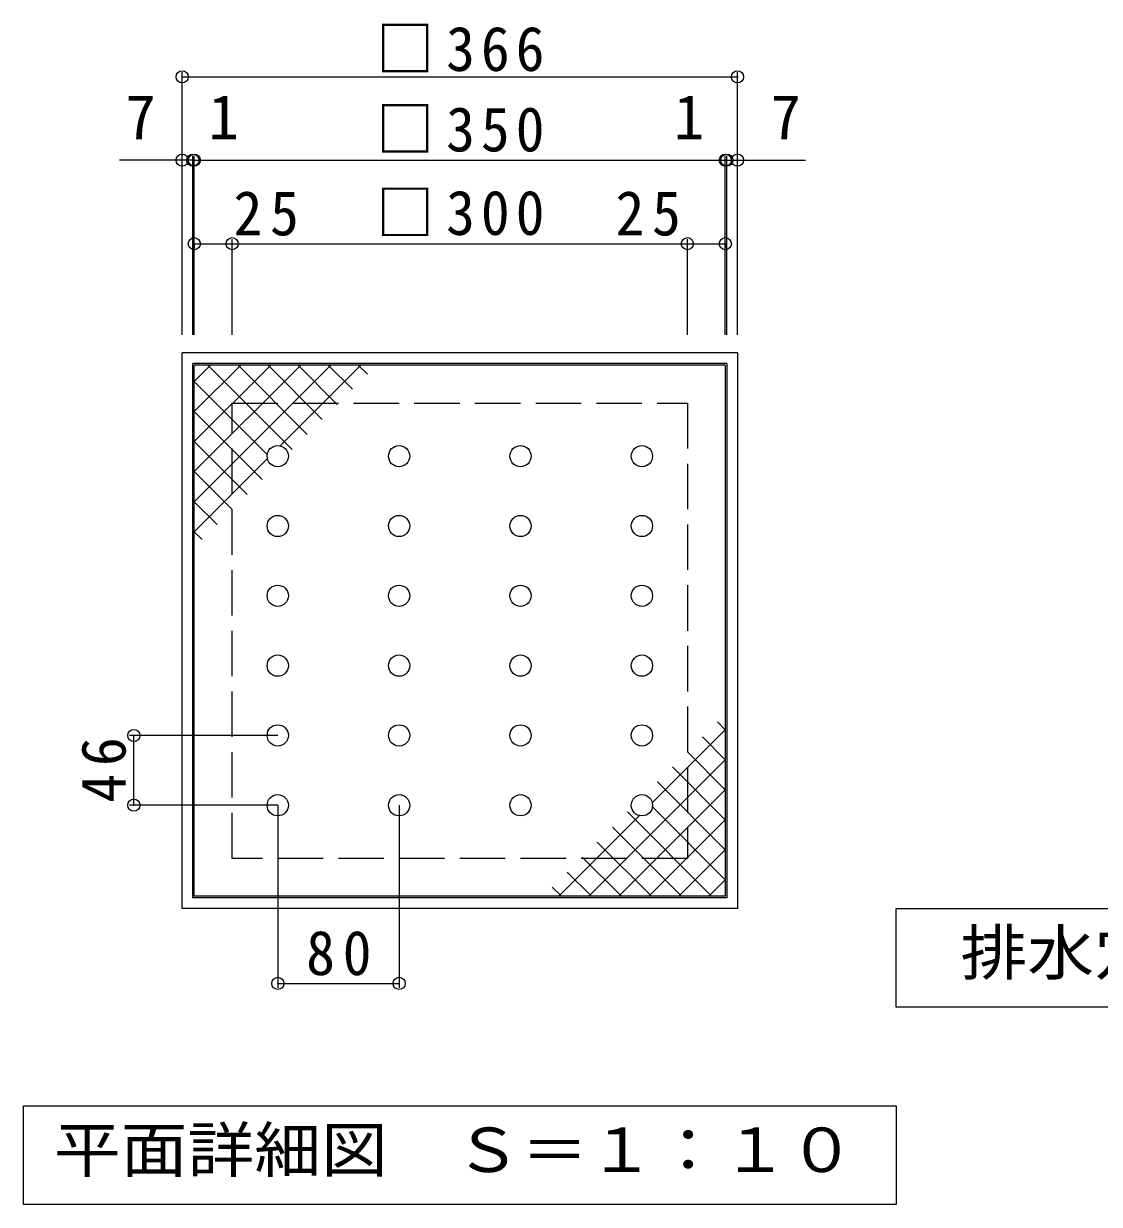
# Model space of a CAD drawing. Units: millimetres on the paper, enlarged 2 times, with parts at other scales. Extents: x -260 to 264, y -272 to 220.
# Drawn here: x -115.1 to 26.7, y 64.6 to 220.2 of the extents above; entities that cross this region are included whole.
import ezdxf
from ezdxf.enums import TextEntityAlignment as Align

# ---------------------------------------------------------------- set-up
doc = ezdxf.new("R2010")
doc.units = ezdxf.units.MM
doc.header["$LTSCALE"] = 2
doc.header["$PDMODE"] = 32
doc.header["$PDSIZE"] = 1.6
doc.linetypes.add('DASHED3', pattern=[4, 3, -1])
for name, color, linetype, lineweight in [('C-1', 2, 'Continuous', 18), ('C-2', 3, 'Continuous', 18), ('C-4', 7, 'Continuous', 18), ('C-5', 7, 'Continuous', 18), ('C-A', 3, 'Continuous', 18)]:
    doc.layers.add(name, color=color, linetype=linetype, lineweight=lineweight)
doc.styles.add('ＭＳ ゴシック', font='')
doc.styles.get('ＭＳ ゴシック').set_extended_font_data('MS Gothic')

msp = doc.modelspace()

# ---------------------------------------------------------------- linework, layer by layer
at = {"layer": 'C-1'}
for p, q in [((-21.035, 176.822), (-94.235, 176.822)), ((-94.235, 103.622), (-94.235, 176.822)), ((-22.435, 175.422), (-92.835, 175.422)), ((-92.835, 105.022), (-92.835, 175.422))]:
    msp.add_line(p, q, dxfattribs=at)
for points in [[(-21.035, 176.822), (-21.035, 103.622), (-94.235, 103.622)], [(-22.435, 175.422), (-22.435, 105.022), (-92.835, 105.022)]]:
    msp.add_lwpolyline(points, dxfattribs=at)
at = {"layer": 'C-1', "linetype": 'DASHED3'}
msp.add_lwpolyline([(-27.635, 170.222), (-27.635, 110.221), (-87.635, 110.221), (-87.635, 170.222)], close=True, dxfattribs=at)
at = {"layer": 'C-2'}
for p in [(-92.635, 105.222), (-22.635, 175.222)]:
    msp.add_line(p, (-92.635, 175.222), dxfattribs=at)
msp.add_lwpolyline([(-22.635, 175.222), (-22.635, 105.222), (-92.635, 105.222)], dxfattribs=at)
at = {"layer": 'C-4'}
for p, q in [((-94.235, 179.222), (-94.235, 213.821)), ((-94.235, 213.221), (-21.035, 213.221)), ((-21.035, 179.222), (-21.035, 213.821)), ((-94.235, 179.222), (-94.235, 202.821)), ((-92.835, 179.222), (-92.835, 202.821)), ((-92.635, 179.222), (-92.635, 202.821)), ((-22.635, 179.222), (-22.635, 202.821)), ((-22.435, 179.222), (-22.435, 202.821)), ((-21.035, 179.222), (-21.035, 202.821)), ((-92.835, 202.221), (-102.499, 202.221)), ((-92.635, 202.221), (-92.835, 202.221)), ((-92.635, 202.221), (-22.635, 202.221)), ((-22.635, 202.221), (-22.435, 202.221)), ((-22.435, 202.221), (-12.085, 202.221)), ((-87.635, 179.222), (-87.635, 191.822)), ((-27.635, 179.222), (-27.635, 191.822)), ((-92.635, 191.222), (-87.635, 191.222)), ((-92.635, 191.222), (-92.635, 190.621)), ((-87.635, 191.222), (-27.635, 191.222)), ((-81.635, 126.422), (-101.197, 126.422)), ((-100.597, 117.222), (-100.597, 126.422)), ((-81.635, 117.222), (-101.197, 117.222)), ((-81.635, 117.222), (-81.635, 93.146)), ((-65.635, 117.222), (-65.635, 93.146)), ((-81.635, 93.746), (-65.635, 93.746))]:
    msp.add_line(p, q, dxfattribs=at)
msp.add_lwpolyline([(-27.635, 191.222), (-22.635, 191.222), (-22.635, 190.621)], dxfattribs=at)
for p in [(-94.235, 213.221), (-21.035, 213.221), (-94.235, 202.221), (-92.835, 202.221), (-92.635, 202.221), (-22.635, 202.221), (-22.435, 202.221), (-21.035, 202.221), (-92.635, 191.222), (-87.635, 191.222), (-27.635, 191.222), (-22.635, 191.222), (-100.597, 126.422), (-100.597, 117.222), (-81.635, 93.746), (-65.635, 93.746)]:
    msp.add_point(p, dxfattribs=at)
at = {"layer": 'C-5'}
for p, q in [((-115.135, 77.622), (-0.135, 77.622)), ((-115.135, 64.622), (-115.135, 77.622))]:
    msp.add_line(p, q, dxfattribs=at)
msp.add_lwpolyline([(-0.135, 90.621), (-0.135, 103.621), (114.865, 103.621), (114.865, 90.621)], close=True, dxfattribs=at)
msp.add_lwpolyline([(-0.135, 77.622), (-0.135, 64.622), (-115.135, 64.622)], dxfattribs=at)
at = {"layer": 'C-A'}
for p, q in [((-92.635, 173.065), (-90.479, 175.222)), ((-92.635, 169.105), (-86.519, 175.222)), ((-92.635, 165.146), (-82.559, 175.222)), ((-92.635, 161.186), (-78.599, 175.222)), ((-92.635, 157.226), (-74.64, 175.222)), ((-90.831, 175.222), (-79.721, 164.111)), ((-86.872, 175.222), (-77.741, 166.091)), ((-82.912, 175.222), (-75.762, 168.071)), ((-81.317, 164.585), (-70.68, 175.222)), ((-78.952, 175.222), (-73.782, 170.051)), ((-74.992, 175.222), (-71.802, 172.031)), ((-71.033, 175.222), (-69.822, 174.011)), ((-92.635, 173.065), (-83.017, 163.447)), ((-92.635, 169.106), (-83.681, 160.152)), ((-92.635, 165.146), (-85.661, 158.172)), ((-92.635, 153.266), (-82.998, 162.903)), ((-92.635, 161.186), (-87.641, 156.192)), ((-92.635, 157.226), (-89.621, 154.212)), ((-92.635, 153.266), (-91.601, 152.232)), ((-22.635, 127.177), (-23.669, 128.211)), ((-22.635, 127.177), (-32.272, 117.54)), ((-22.635, 123.217), (-25.649, 126.231)), ((-22.635, 123.217), (-40.631, 105.222)), ((-22.635, 119.257), (-27.629, 124.251)), ((-22.635, 115.297), (-29.609, 122.271)), ((-22.635, 111.337), (-31.589, 120.291)), ((-22.635, 119.257), (-36.671, 105.222)), ((-22.635, 107.378), (-32.253, 116.996)), ((-33.954, 115.858), (-44.59, 105.222)), ((-24.439, 105.222), (-35.549, 116.332)), ((-22.635, 115.297), (-32.711, 105.222)), ((-28.398, 105.222), (-37.529, 114.352)), ((-32.358, 105.222), (-39.509, 112.372)), ((-22.635, 111.338), (-28.751, 105.222)), ((-36.318, 105.222), (-41.488, 110.392)), ((-40.278, 105.222), (-43.468, 108.412)), ((-22.635, 107.378), (-24.791, 105.222)), ((-44.238, 105.222), (-45.448, 106.432))]:
    msp.add_line(p, q, dxfattribs=at)
for centre in [(-81.635, 163.222), (-65.635, 163.222), (-49.635, 163.222), (-33.635, 163.222), (-81.635, 154.022), (-65.635, 154.022), (-49.635, 154.022), (-33.635, 154.022), (-81.635, 144.822), (-65.635, 144.822), (-49.635, 144.822), (-33.635, 144.822), (-81.635, 135.622), (-65.635, 135.622), (-49.635, 135.622), (-33.635, 135.622), (-81.635, 126.422), (-65.635, 126.422), (-49.635, 126.422), (-33.635, 126.422), (-81.635, 117.222), (-65.635, 117.222), (-49.635, 117.222), (-33.635, 117.222)]:
    msp.add_circle(centre, 1.4, dxfattribs=at)

# ---------------------------------------------------------------- texts
at = {"layer": 'C-4', "color": 2, "style": 'ＭＳ ゴシック'}
for s, p in [('7', (-101.709, 203.221)), ('1', (-90.761, 203.221)), ('1', (-29.417, 203.221)), ('7', (-16.653, 203.221))]:
    msp.add_text(s, height=5.865, dxfattribs=at).set_placement(p, align=Align.BOTTOM_LEFT)
at = {"layer": 'C-4', "color": 2, "char_height": 5.865, "attachment_point": 7, "style": 'ＭＳ ゴシック'}
for s, insert in [('\\T1.21;\\W0.95;□366', (-68.635, 213.825)), ('\\T1.21;\\W0.95;□350', (-68.635, 203.221)), ('\\T1.27;\\W0.95;25', (-87.462, 192.221)), ('\\T1.21;\\W0.95;□300', (-68.635, 192.221)), ('\\T1.27;\\W0.95;25', (-37.111, 192.221)), ('\\T1.27;\\W0.95;80', (-77.885, 94.746))]:
    msp.add_mtext(s, dxfattribs=dict(at, insert=insert))
at = {"layer": 'C-4', "color": 2, "insert": (-101.597, 117.572), "char_height": 5.865, "attachment_point": 7, "rotation": 90, "style": 'ＭＳ ゴシック'}
msp.add_mtext('\\T1.27;\\W0.95;46', dxfattribs=at)
at = {"layer": 'C-5', "color": 2, "style": 'ＭＳ ゴシック', "width": 1.1}
for s, p in [('排水穴詳細\u3000Ｓ＝１：２', (8.365, 93.121)), ('平面詳細図\u3000Ｓ＝１：１０', (-111.135, 67.122))]:
    msp.add_text(s, height=5.865, dxfattribs=at).set_placement(p, align=Align.BOTTOM_LEFT)

doc.saveas('drawing.dxf')
